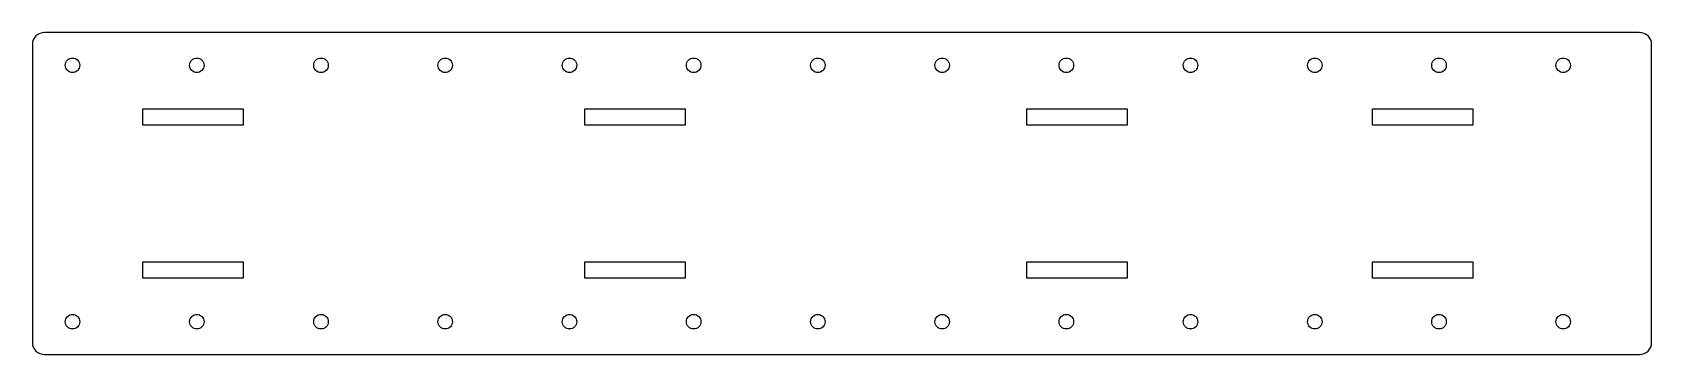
# Model space of a CAD drawing. Header units: metres. Extents: x 0 to 403, y 0 to 80.
import ezdxf

# ---------------------------------------------------------------- set-up
doc = ezdxf.new("R2010")
doc.units = ezdxf.units.M

msp = doc.modelspace()

# ---------------------------------------------------------------- linework, layer by layer
for p, q in [((0.05765, 77.5853), (0, 77)), ((0, 77), (0, 3)), ((0.22836, 78.148), (0.05765, 77.5853)), ((0.5056, 78.6667), (0.22836, 78.148)), ((0.87869, 79.1213), (0.5056, 78.6667)), ((1.3333, 79.4944), (0.87869, 79.1213)), ((1.85196, 79.7716), (1.3333, 79.4944)), ((2.41473, 79.9424), (1.85196, 79.7716)), ((3, 80), (2.41473, 79.9424)), ((400, 80), (3, 80)), ((400.585, 79.9424), (400, 80)), ((401.148, 79.7716), (400.585, 79.9424)), ((401.667, 79.4944), (401.148, 79.7716)), ((402.121, 79.1213), (401.667, 79.4944)), ((402.494, 78.6667), (402.121, 79.1213)), ((402.772, 78.148), (402.494, 78.6667)), ((402.942, 77.5853), (402.772, 78.148)), ((403, 77), (402.942, 77.5853)), ((403, 3), (403, 77)), ((8.33702, 72.5288), (8.50336, 72.84)), ((8.50336, 72.84), (8.72722, 73.1128)), ((8.72722, 73.1128), (8.99998, 73.3366)), ((8.99998, 73.3366), (9.31117, 73.503)), ((9.31117, 73.503), (9.64885, 73.6054)), ((9.64885, 73.6054), (10, 73.64)), ((10, 73.64), (10.3512, 73.6054)), ((10.3512, 73.6054), (10.6888, 73.503)), ((10.6888, 73.503), (11, 73.3366)), ((11, 73.3366), (11.2728, 73.1128)), ((11.2728, 73.1128), (11.4966, 72.84)), ((11.4966, 72.84), (11.663, 72.5288)), ((39.2537, 72.5288), (39.42, 72.84)), ((39.42, 72.84), (39.6439, 73.1128)), ((39.6439, 73.1128), (39.9166, 73.3366)), ((39.9166, 73.3366), (40.2278, 73.503)), ((40.2278, 73.503), (40.5655, 73.6054)), ((40.5655, 73.6054), (40.9167, 73.64)), ((40.9167, 73.64), (41.2678, 73.6054)), ((41.2678, 73.6054), (41.6055, 73.503)), ((41.6055, 73.503), (41.9167, 73.3366)), ((41.9167, 73.3366), (42.1894, 73.1128)), ((42.1894, 73.1128), (42.4133, 72.84)), ((42.4133, 72.84), (42.5796, 72.5288)), ((70.1703, 72.5288), (70.3367, 72.84)), ((70.3367, 72.84), (70.5605, 73.1128)), ((70.5605, 73.1128), (70.8333, 73.3366)), ((70.8333, 73.3366), (71.1445, 73.503)), ((71.1445, 73.503), (71.4822, 73.6054)), ((71.4822, 73.6054), (71.8333, 73.64)), ((71.8333, 73.64), (72.1845, 73.6054)), ((72.1845, 73.6054), (72.5222, 73.503)), ((72.5222, 73.503), (72.8333, 73.3366)), ((72.8333, 73.3366), (73.1061, 73.1128)), ((73.1061, 73.1128), (73.33, 72.84)), ((73.33, 72.84), (73.4963, 72.5288)), ((101.087, 72.5288), (101.253, 72.84)), ((101.253, 72.84), (101.477, 73.1128)), ((101.477, 73.1128), (101.75, 73.3366)), ((101.75, 73.3366), (102.061, 73.503)), ((102.061, 73.503), (102.399, 73.6054)), ((102.399, 73.6054), (102.75, 73.64)), ((102.75, 73.64), (103.101, 73.6054)), ((103.101, 73.6054), (103.439, 73.503)), ((103.439, 73.503), (103.75, 73.3366)), ((103.75, 73.3366), (104.023, 73.1128)), ((104.023, 73.1128), (104.247, 72.84)), ((104.247, 72.84), (104.413, 72.5288)), ((132.004, 72.5288), (132.17, 72.84)), ((132.17, 72.84), (132.394, 73.1128)), ((132.394, 73.1128), (132.667, 73.3366)), ((132.667, 73.3366), (132.978, 73.503)), ((132.978, 73.503), (133.316, 73.6054)), ((133.316, 73.6054), (133.667, 73.64)), ((133.667, 73.64), (134.018, 73.6054)), ((134.018, 73.6054), (134.355, 73.503)), ((134.355, 73.503), (134.667, 73.3366)), ((134.667, 73.3366), (134.939, 73.1128)), ((134.939, 73.1128), (135.163, 72.84)), ((135.163, 72.84), (135.33, 72.5288)), ((162.92, 72.5288), (163.087, 72.84)), ((163.087, 72.84), (163.311, 73.1128)), ((163.311, 73.1128), (163.583, 73.3366)), ((163.583, 73.3366), (163.895, 73.503)), ((163.895, 73.503), (164.232, 73.6054)), ((164.232, 73.6054), (164.583, 73.64)), ((164.583, 73.64), (164.934, 73.6054)), ((164.934, 73.6054), (165.272, 73.503)), ((165.272, 73.503), (165.583, 73.3366)), ((165.583, 73.3366), (165.856, 73.1128)), ((165.856, 73.1128), (166.08, 72.84)), ((166.08, 72.84), (166.246, 72.5288)), ((193.837, 72.5288), (194.003, 72.84)), ((194.003, 72.84), (194.227, 73.1128)), ((194.227, 73.1128), (194.5, 73.3366)), ((194.5, 73.3366), (194.811, 73.503)), ((194.811, 73.503), (195.149, 73.6054)), ((195.149, 73.6054), (195.5, 73.64)), ((195.5, 73.64), (195.851, 73.6054)), ((195.851, 73.6054), (196.189, 73.503)), ((196.189, 73.503), (196.5, 73.3366)), ((196.5, 73.3366), (196.773, 73.1128)), ((196.773, 73.1128), (196.997, 72.84)), ((196.997, 72.84), (197.163, 72.5288)), ((224.754, 72.5288), (224.92, 72.84)), ((224.92, 72.84), (225.144, 73.1128)), ((225.144, 73.1128), (225.417, 73.3366)), ((225.417, 73.3366), (225.728, 73.503)), ((225.728, 73.503), (226.066, 73.6054)), ((226.066, 73.6054), (226.417, 73.64)), ((226.417, 73.64), (226.768, 73.6054)), ((226.768, 73.6054), (227.105, 73.503)), ((227.105, 73.503), (227.417, 73.3366)), ((227.417, 73.3366), (227.689, 73.1128)), ((227.689, 73.1128), (227.913, 72.84)), ((227.913, 72.84), (228.08, 72.5288)), ((255.67, 72.5288), (255.837, 72.84)), ((255.837, 72.84), (256.061, 73.1128)), ((256.061, 73.1128), (256.333, 73.3366)), ((256.333, 73.3366), (256.645, 73.503)), ((256.645, 73.503), (256.982, 73.6054)), ((256.982, 73.6054), (257.333, 73.64)), ((257.333, 73.64), (257.684, 73.6054)), ((257.684, 73.6054), (258.022, 73.503)), ((258.022, 73.503), (258.333, 73.3366)), ((258.333, 73.3366), (258.606, 73.1128)), ((258.606, 73.1128), (258.83, 72.84)), ((258.83, 72.84), (258.996, 72.5288)), ((286.587, 72.5288), (286.753, 72.84)), ((286.753, 72.84), (286.977, 73.1128)), ((286.977, 73.1128), (287.25, 73.3366)), ((287.25, 73.3366), (287.561, 73.503)), ((287.561, 73.503), (287.899, 73.6054)), ((287.899, 73.6054), (288.25, 73.64)), ((288.25, 73.64), (288.601, 73.6054)), ((288.601, 73.6054), (288.939, 73.503)), ((288.939, 73.503), (289.25, 73.3366)), ((289.25, 73.3366), (289.523, 73.1128)), ((289.523, 73.1128), (289.747, 72.84)), ((289.747, 72.84), (289.913, 72.5288)), ((317.504, 72.5288), (317.67, 72.84)), ((317.67, 72.84), (317.894, 73.1128)), ((317.894, 73.1128), (318.167, 73.3366)), ((318.167, 73.3366), (318.478, 73.503)), ((318.478, 73.503), (318.816, 73.6054)), ((318.816, 73.6054), (319.167, 73.64)), ((319.167, 73.64), (319.518, 73.6054)), ((319.518, 73.6054), (319.855, 73.503)), ((319.855, 73.503), (320.167, 73.3366)), ((320.167, 73.3366), (320.439, 73.1128)), ((320.439, 73.1128), (320.663, 72.84)), ((320.663, 72.84), (320.83, 72.5288)), ((348.42, 72.5288), (348.587, 72.84)), ((348.587, 72.84), (348.811, 73.1128)), ((348.811, 73.1128), (349.083, 73.3366)), ((349.083, 73.3366), (349.395, 73.503)), ((349.395, 73.503), (349.732, 73.6054)), ((349.732, 73.6054), (350.083, 73.64)), ((350.083, 73.64), (350.434, 73.6054)), ((350.434, 73.6054), (350.772, 73.503)), ((350.772, 73.503), (351.083, 73.3366)), ((351.083, 73.3366), (351.356, 73.1128)), ((351.356, 73.1128), (351.58, 72.84)), ((351.58, 72.84), (351.746, 72.5288)), ((379.337, 72.5288), (379.503, 72.84)), ((379.503, 72.84), (379.727, 73.1128)), ((379.727, 73.1128), (380, 73.3366)), ((380, 73.3366), (380.311, 73.503)), ((380.311, 73.503), (380.649, 73.6054)), ((380.649, 73.6054), (381, 73.64)), ((381, 73.64), (381.351, 73.6054)), ((381.351, 73.6054), (381.689, 73.503)), ((381.689, 73.503), (382, 73.3366)), ((382, 73.3366), (382.273, 73.1128)), ((382.273, 73.1128), (382.497, 72.84)), ((382.497, 72.84), (382.663, 72.5288)), ((8.20001, 71.84), (8.23459, 72.1911)), ((8.23459, 71.4888), (8.20001, 71.84)), ((8.23459, 72.1911), (8.33702, 72.5288)), ((8.33702, 71.1512), (8.23459, 71.4888)), ((8.50336, 70.84), (8.33702, 71.1512)), ((8.72722, 70.5672), (8.50336, 70.84)), ((8.99998, 70.3434), (8.72722, 70.5672)), ((9.31117, 70.177), (8.99998, 70.3434)), ((9.64885, 70.0746), (9.31117, 70.177)), ((10, 70.04), (9.64885, 70.0746)), ((10.3512, 70.0746), (10, 70.04)), ((10.6888, 70.177), (10.3512, 70.0746)), ((11, 70.3434), (10.6888, 70.177)), ((11.2728, 70.5672), (11, 70.3434)), ((11.4966, 70.84), (11.2728, 70.5672)), ((11.663, 71.1512), (11.4966, 70.84)), ((11.663, 72.5288), (11.7654, 72.1911)), ((11.7654, 71.4888), (11.663, 71.1512)), ((11.7654, 72.1911), (11.8, 71.84)), ((11.8, 71.84), (11.7654, 71.4888)), ((39.1167, 71.84), (39.1512, 72.1911)), ((39.1512, 71.4888), (39.1167, 71.84)), ((39.1512, 72.1911), (39.2537, 72.5288)), ((39.2537, 71.1512), (39.1512, 71.4888)), ((39.42, 70.84), (39.2537, 71.1512)), ((39.6439, 70.5672), (39.42, 70.84)), ((39.9166, 70.3434), (39.6439, 70.5672)), ((40.2278, 70.177), (39.9166, 70.3434)), ((40.5655, 70.0746), (40.2278, 70.177)), ((40.9167, 70.04), (40.5655, 70.0746)), ((41.2678, 70.0746), (40.9167, 70.04)), ((41.6055, 70.177), (41.2678, 70.0746)), ((41.9167, 70.3434), (41.6055, 70.177)), ((42.1894, 70.5672), (41.9167, 70.3434)), ((42.4133, 70.84), (42.1894, 70.5672)), ((42.5796, 71.1512), (42.4133, 70.84)), ((42.5796, 72.5288), (42.6821, 72.1911)), ((42.6821, 71.4888), (42.5796, 71.1512)), ((42.6821, 72.1911), (42.7166, 71.84)), ((42.7166, 71.84), (42.6821, 71.4888)), ((70.0333, 71.84), (70.0679, 72.1911)), ((70.0679, 71.4888), (70.0333, 71.84)), ((70.0679, 72.1911), (70.1703, 72.5288)), ((70.1703, 71.1512), (70.0679, 71.4888)), ((70.3367, 70.84), (70.1703, 71.1512)), ((70.5605, 70.5672), (70.3367, 70.84)), ((70.8333, 70.3434), (70.5605, 70.5672)), ((71.1445, 70.177), (70.8333, 70.3434)), ((71.4822, 70.0746), (71.1445, 70.177)), ((71.8333, 70.04), (71.4822, 70.0746)), ((72.1845, 70.0746), (71.8333, 70.04)), ((72.5222, 70.177), (72.1845, 70.0746)), ((72.8333, 70.3434), (72.5222, 70.177)), ((73.1061, 70.5672), (72.8333, 70.3434)), ((73.33, 70.84), (73.1061, 70.5672)), ((73.4963, 71.1512), (73.33, 70.84)), ((73.4963, 72.5288), (73.5987, 72.1911)), ((73.5987, 71.4888), (73.4963, 71.1512)), ((73.5987, 72.1911), (73.6333, 71.84)), ((73.6333, 71.84), (73.5987, 71.4888)), ((100.95, 71.84), (100.985, 72.1911)), ((100.985, 71.4888), (100.95, 71.84)), ((100.985, 72.1911), (101.087, 72.5288)), ((101.087, 71.1512), (100.985, 71.4888)), ((101.253, 70.84), (101.087, 71.1512)), ((101.477, 70.5672), (101.253, 70.84)), ((101.75, 70.3434), (101.477, 70.5672)), ((102.061, 70.177), (101.75, 70.3434)), ((102.399, 70.0746), (102.061, 70.177)), ((102.75, 70.04), (102.399, 70.0746)), ((103.101, 70.0746), (102.75, 70.04)), ((103.439, 70.177), (103.101, 70.0746)), ((103.75, 70.3434), (103.439, 70.177)), ((104.023, 70.5672), (103.75, 70.3434)), ((104.247, 70.84), (104.023, 70.5672)), ((104.413, 71.1512), (104.247, 70.84)), ((104.413, 72.5288), (104.515, 72.1911)), ((104.515, 71.4888), (104.413, 71.1512)), ((104.515, 72.1911), (104.55, 71.84)), ((104.55, 71.84), (104.515, 71.4888)), ((131.867, 71.84), (131.901, 72.1911)), ((131.901, 71.4888), (131.867, 71.84)), ((131.901, 72.1911), (132.004, 72.5288)), ((132.004, 71.1512), (131.901, 71.4888)), ((132.17, 70.84), (132.004, 71.1512)), ((132.394, 70.5672), (132.17, 70.84)), ((132.667, 70.3434), (132.394, 70.5672)), ((132.978, 70.177), (132.667, 70.3434)), ((133.316, 70.0746), (132.978, 70.177)), ((133.667, 70.04), (133.316, 70.0746)), ((134.018, 70.0746), (133.667, 70.04)), ((134.355, 70.177), (134.018, 70.0746)), ((134.667, 70.3434), (134.355, 70.177)), ((134.939, 70.5672), (134.667, 70.3434)), ((135.163, 70.84), (134.939, 70.5672)), ((135.33, 71.1512), (135.163, 70.84)), ((135.33, 72.5288), (135.432, 72.1911)), ((135.432, 71.4888), (135.33, 71.1512)), ((135.432, 72.1911), (135.467, 71.84)), ((135.467, 71.84), (135.432, 71.4888)), ((162.783, 71.84), (162.818, 72.1911)), ((162.818, 71.4888), (162.783, 71.84)), ((162.818, 72.1911), (162.92, 72.5288)), ((162.92, 71.1512), (162.818, 71.4888)), ((163.087, 70.84), (162.92, 71.1512)), ((163.311, 70.5672), (163.087, 70.84)), ((163.583, 70.3434), (163.311, 70.5672)), ((163.895, 70.177), (163.583, 70.3434)), ((164.232, 70.0746), (163.895, 70.177)), ((164.583, 70.04), (164.232, 70.0746)), ((164.934, 70.0746), (164.583, 70.04)), ((165.272, 70.177), (164.934, 70.0746)), ((165.583, 70.3434), (165.272, 70.177)), ((165.856, 70.5672), (165.583, 70.3434)), ((166.08, 70.84), (165.856, 70.5672)), ((166.246, 71.1512), (166.08, 70.84)), ((166.246, 72.5288), (166.349, 72.1911)), ((166.349, 71.4888), (166.246, 71.1512)), ((166.349, 72.1911), (166.383, 71.84)), ((166.383, 71.84), (166.349, 71.4888)), ((193.7, 71.84), (193.735, 72.1911)), ((193.735, 71.4888), (193.7, 71.84)), ((193.735, 72.1911), (193.837, 72.5288)), ((193.837, 71.1512), (193.735, 71.4888)), ((194.003, 70.84), (193.837, 71.1512)), ((194.227, 70.5672), (194.003, 70.84)), ((194.5, 70.3434), (194.227, 70.5672)), ((194.811, 70.177), (194.5, 70.3434)), ((195.149, 70.0746), (194.811, 70.177)), ((195.5, 70.04), (195.149, 70.0746)), ((195.851, 70.0746), (195.5, 70.04)), ((196.189, 70.177), (195.851, 70.0746)), ((196.5, 70.3434), (196.189, 70.177)), ((196.773, 70.5672), (196.5, 70.3434)), ((196.997, 70.84), (196.773, 70.5672)), ((197.163, 71.1512), (196.997, 70.84)), ((197.163, 72.5288), (197.265, 72.1911)), ((197.265, 71.4888), (197.163, 71.1512)), ((197.265, 72.1911), (197.3, 71.84)), ((197.3, 71.84), (197.265, 71.4888)), ((224.617, 71.84), (224.651, 72.1911)), ((224.651, 71.4888), (224.617, 71.84)), ((224.651, 72.1911), (224.754, 72.5288)), ((224.754, 71.1512), (224.651, 71.4888)), ((224.92, 70.84), (224.754, 71.1512)), ((225.144, 70.5672), (224.92, 70.84)), ((225.417, 70.3434), (225.144, 70.5672)), ((225.728, 70.177), (225.417, 70.3434)), ((226.066, 70.0746), (225.728, 70.177)), ((226.417, 70.04), (226.066, 70.0746)), ((226.768, 70.0746), (226.417, 70.04)), ((227.105, 70.177), (226.768, 70.0746)), ((227.417, 70.3434), (227.105, 70.177)), ((227.689, 70.5672), (227.417, 70.3434)), ((227.913, 70.84), (227.689, 70.5672)), ((228.08, 71.1512), (227.913, 70.84)), ((228.08, 72.5288), (228.182, 72.1911)), ((228.182, 71.4888), (228.08, 71.1512)), ((228.182, 72.1911), (228.217, 71.84)), ((228.217, 71.84), (228.182, 71.4888)), ((255.533, 71.84), (255.568, 72.1911)), ((255.568, 71.4888), (255.533, 71.84)), ((255.568, 72.1911), (255.67, 72.5288)), ((255.67, 71.1512), (255.568, 71.4888)), ((255.837, 70.84), (255.67, 71.1512)), ((256.061, 70.5672), (255.837, 70.84)), ((256.333, 70.3434), (256.061, 70.5672)), ((256.645, 70.177), (256.333, 70.3434)), ((256.982, 70.0746), (256.645, 70.177)), ((257.333, 70.04), (256.982, 70.0746)), ((257.684, 70.0746), (257.333, 70.04)), ((258.022, 70.177), (257.684, 70.0746)), ((258.333, 70.3434), (258.022, 70.177)), ((258.606, 70.5672), (258.333, 70.3434)), ((258.83, 70.84), (258.606, 70.5672)), ((258.996, 71.1512), (258.83, 70.84)), ((258.996, 72.5288), (259.099, 72.1911)), ((259.099, 71.4888), (258.996, 71.1512)), ((259.099, 72.1911), (259.133, 71.84)), ((259.133, 71.84), (259.099, 71.4888)), ((286.45, 71.84), (286.485, 72.1911)), ((286.485, 71.4888), (286.45, 71.84)), ((286.485, 72.1911), (286.587, 72.5288)), ((286.587, 71.1512), (286.485, 71.4888)), ((286.753, 70.84), (286.587, 71.1512)), ((286.977, 70.5672), (286.753, 70.84)), ((287.25, 70.3434), (286.977, 70.5672)), ((287.561, 70.177), (287.25, 70.3434)), ((287.899, 70.0746), (287.561, 70.177)), ((288.25, 70.04), (287.899, 70.0746)), ((288.601, 70.0746), (288.25, 70.04)), ((288.939, 70.177), (288.601, 70.0746)), ((289.25, 70.3434), (288.939, 70.177)), ((289.523, 70.5672), (289.25, 70.3434)), ((289.747, 70.84), (289.523, 70.5672)), ((289.913, 71.1512), (289.747, 70.84)), ((289.913, 72.5288), (290.015, 72.1911)), ((290.015, 71.4888), (289.913, 71.1512)), ((290.015, 72.1911), (290.05, 71.84)), ((290.05, 71.84), (290.015, 71.4888)), ((317.367, 71.84), (317.401, 72.1911)), ((317.401, 71.4888), (317.367, 71.84)), ((317.401, 72.1911), (317.504, 72.5288)), ((317.504, 71.1512), (317.401, 71.4888)), ((317.67, 70.84), (317.504, 71.1512)), ((317.894, 70.5672), (317.67, 70.84)), ((318.167, 70.3434), (317.894, 70.5672)), ((318.478, 70.177), (318.167, 70.3434)), ((318.816, 70.0746), (318.478, 70.177)), ((319.167, 70.04), (318.816, 70.0746)), ((319.518, 70.0746), (319.167, 70.04)), ((319.855, 70.177), (319.518, 70.0746)), ((320.167, 70.3434), (319.855, 70.177)), ((320.439, 70.5672), (320.167, 70.3434)), ((320.663, 70.84), (320.439, 70.5672)), ((320.83, 71.1512), (320.663, 70.84)), ((320.83, 72.5288), (320.932, 72.1911)), ((320.932, 71.4888), (320.83, 71.1512)), ((320.932, 72.1911), (320.967, 71.84)), ((320.967, 71.84), (320.932, 71.4888)), ((348.283, 71.84), (348.318, 72.1911)), ((348.318, 71.4888), (348.283, 71.84)), ((348.318, 72.1911), (348.42, 72.5288)), ((348.42, 71.1512), (348.318, 71.4888)), ((348.587, 70.84), (348.42, 71.1512)), ((348.811, 70.5672), (348.587, 70.84)), ((349.083, 70.3434), (348.811, 70.5672)), ((349.395, 70.177), (349.083, 70.3434)), ((349.732, 70.0746), (349.395, 70.177)), ((350.083, 70.04), (349.732, 70.0746)), ((350.434, 70.0746), (350.083, 70.04)), ((350.772, 70.177), (350.434, 70.0746)), ((351.083, 70.3434), (350.772, 70.177)), ((351.356, 70.5672), (351.083, 70.3434)), ((351.58, 70.84), (351.356, 70.5672)), ((351.746, 71.1512), (351.58, 70.84)), ((351.746, 72.5288), (351.849, 72.1911)), ((351.849, 71.4888), (351.746, 71.1512)), ((351.849, 72.1911), (351.883, 71.84)), ((351.883, 71.84), (351.849, 71.4888)), ((379.2, 71.84), (379.235, 72.1911)), ((379.235, 71.4888), (379.2, 71.84)), ((379.235, 72.1911), (379.337, 72.5288)), ((379.337, 71.1512), (379.235, 71.4888)), ((379.503, 70.84), (379.337, 71.1512)), ((379.727, 70.5672), (379.503, 70.84)), ((380, 70.3434), (379.727, 70.5672)), ((380.311, 70.177), (380, 70.3434)), ((380.649, 70.0746), (380.311, 70.177)), ((381, 70.04), (380.649, 70.0746)), ((381.351, 70.0746), (381, 70.04)), ((381.689, 70.177), (381.351, 70.0746)), ((382, 70.3434), (381.689, 70.177)), ((382.273, 70.5672), (382, 70.3434)), ((382.497, 70.84), (382.273, 70.5672)), ((382.663, 71.1512), (382.497, 70.84)), ((382.663, 72.5288), (382.765, 72.1911)), ((382.765, 71.4888), (382.663, 71.1512)), ((382.765, 72.1911), (382.8, 71.84)), ((382.8, 71.84), (382.765, 71.4888)), ((27.5, 57), (27.5, 61)), ((27.5, 61), (52.5, 61)), ((52.5, 61), (52.5, 57)), ((137.5, 57), (137.5, 61)), ((137.5, 61), (162.5, 61)), ((162.5, 61), (162.5, 57)), ((247.5, 57), (247.5, 61)), ((247.5, 61), (272.5, 61)), ((272.5, 61), (272.5, 57)), ((333.5, 57), (333.5, 61)), ((333.5, 61), (358.5, 61)), ((358.5, 61), (358.5, 57)), ((52.5, 57), (27.5, 57)), ((162.5, 57), (137.5, 57)), ((272.5, 57), (247.5, 57)), ((358.5, 57), (333.5, 57)), ((27.5, 19), (27.5, 23)), ((27.5, 23), (52.5, 23)), ((52.5, 23), (52.5, 19)), ((137.5, 19), (137.5, 23)), ((137.5, 23), (162.5, 23)), ((162.5, 23), (162.5, 19)), ((247.5, 19), (247.5, 23)), ((247.5, 23), (272.5, 23)), ((272.5, 23), (272.5, 19)), ((333.5, 19), (333.5, 23)), ((333.5, 23), (358.5, 23)), ((358.5, 23), (358.5, 19)), ((52.5, 19), (27.5, 19)), ((162.5, 19), (137.5, 19)), ((272.5, 19), (247.5, 19)), ((358.5, 19), (333.5, 19)), ((8.20001, 8.15999), (8.23459, 8.51114)), ((8.23459, 7.80884), (8.20001, 8.15999)), ((8.23459, 8.51114), (8.33702, 8.84882)), ((8.33702, 8.84882), (8.50336, 9.16)), ((8.50336, 9.16), (8.72722, 9.43277)), ((8.72722, 9.43277), (8.99998, 9.65663)), ((8.99998, 9.65663), (9.31117, 9.82297)), ((9.31117, 9.82297), (9.64885, 9.9254)), ((9.64885, 9.9254), (10, 9.95998)), ((10, 9.95998), (10.3512, 9.9254)), ((10.3512, 9.9254), (10.6888, 9.82297)), ((10.6888, 9.82297), (11, 9.65663)), ((11, 9.65663), (11.2728, 9.43277)), ((11.2728, 9.43277), (11.4966, 9.16)), ((11.4966, 9.16), (11.663, 8.84882)), ((11.663, 8.84882), (11.7654, 8.51114)), ((11.7654, 8.51114), (11.8, 8.15999)), ((11.8, 8.15999), (11.7654, 7.80884)), ((39.1167, 8.15999), (39.1512, 8.51114)), ((39.1512, 7.80884), (39.1167, 8.15999)), ((39.1512, 8.51114), (39.2537, 8.84882)), ((39.2537, 8.84882), (39.42, 9.16)), ((39.42, 9.16), (39.6439, 9.43277)), ((39.6439, 9.43277), (39.9166, 9.65663)), ((39.9166, 9.65663), (40.2278, 9.82297)), ((40.2278, 9.82297), (40.5655, 9.9254)), ((40.5655, 9.9254), (40.9167, 9.95998)), ((40.9167, 9.95998), (41.2678, 9.9254)), ((41.2678, 9.9254), (41.6055, 9.82297)), ((41.6055, 9.82297), (41.9167, 9.65663)), ((41.9167, 9.65663), (42.1894, 9.43277)), ((42.1894, 9.43277), (42.4133, 9.16)), ((42.4133, 9.16), (42.5796, 8.84882)), ((42.5796, 8.84882), (42.6821, 8.51114)), ((42.6821, 8.51114), (42.7166, 8.15999)), ((42.7166, 8.15999), (42.6821, 7.80884)), ((70.0333, 8.15999), (70.0679, 8.51114)), ((70.0679, 7.80884), (70.0333, 8.15999)), ((70.0679, 8.51114), (70.1703, 8.84882)), ((70.1703, 8.84882), (70.3367, 9.16)), ((70.3367, 9.16), (70.5605, 9.43277)), ((70.5605, 9.43277), (70.8333, 9.65663)), ((70.8333, 9.65663), (71.1445, 9.82297)), ((71.1445, 9.82297), (71.4822, 9.9254)), ((71.4822, 9.9254), (71.8333, 9.95998)), ((71.8333, 9.95998), (72.1845, 9.9254)), ((72.1845, 9.9254), (72.5222, 9.82297)), ((72.5222, 9.82297), (72.8333, 9.65663)), ((72.8333, 9.65663), (73.1061, 9.43277)), ((73.1061, 9.43277), (73.33, 9.16)), ((73.33, 9.16), (73.4963, 8.84882)), ((73.4963, 8.84882), (73.5987, 8.51114)), ((73.5987, 8.51114), (73.6333, 8.15999)), ((73.6333, 8.15999), (73.5987, 7.80884)), ((100.95, 8.15999), (100.985, 8.51114)), ((100.985, 7.80884), (100.95, 8.15999)), ((100.985, 8.51114), (101.087, 8.84882)), ((101.087, 8.84882), (101.253, 9.16)), ((101.253, 9.16), (101.477, 9.43277)), ((101.477, 9.43277), (101.75, 9.65663)), ((101.75, 9.65663), (102.061, 9.82297)), ((102.061, 9.82297), (102.399, 9.9254)), ((102.399, 9.9254), (102.75, 9.95998)), ((102.75, 9.95998), (103.101, 9.9254)), ((103.101, 9.9254), (103.439, 9.82297)), ((103.439, 9.82297), (103.75, 9.65663)), ((103.75, 9.65663), (104.023, 9.43277)), ((104.023, 9.43277), (104.247, 9.16)), ((104.247, 9.16), (104.413, 8.84882)), ((104.413, 8.84882), (104.515, 8.51114)), ((104.515, 8.51114), (104.55, 8.15999)), ((104.55, 8.15999), (104.515, 7.80884)), ((131.867, 8.15999), (131.901, 8.51114)), ((131.901, 7.80884), (131.867, 8.15999)), ((131.901, 8.51114), (132.004, 8.84882)), ((132.004, 8.84882), (132.17, 9.16)), ((132.17, 9.16), (132.394, 9.43277)), ((132.394, 9.43277), (132.667, 9.65663)), ((132.667, 9.65663), (132.978, 9.82297)), ((132.978, 9.82297), (133.316, 9.9254)), ((133.316, 9.9254), (133.667, 9.95998)), ((133.667, 9.95998), (134.018, 9.9254)), ((134.018, 9.9254), (134.355, 9.82297)), ((134.355, 9.82297), (134.667, 9.65663)), ((134.667, 9.65663), (134.939, 9.43277)), ((134.939, 9.43277), (135.163, 9.16)), ((135.163, 9.16), (135.33, 8.84882)), ((135.33, 8.84882), (135.432, 8.51114)), ((135.432, 8.51114), (135.467, 8.15999)), ((135.467, 8.15999), (135.432, 7.80884)), ((162.783, 8.15999), (162.818, 8.51114)), ((162.818, 7.80884), (162.783, 8.15999)), ((162.818, 8.51114), (162.92, 8.84882)), ((162.92, 8.84882), (163.087, 9.16)), ((163.087, 9.16), (163.311, 9.43277)), ((163.311, 9.43277), (163.583, 9.65663)), ((163.583, 9.65663), (163.895, 9.82297)), ((163.895, 9.82297), (164.232, 9.9254)), ((164.232, 9.9254), (164.583, 9.95998)), ((164.583, 9.95998), (164.934, 9.9254)), ((164.934, 9.9254), (165.272, 9.82297)), ((165.272, 9.82297), (165.583, 9.65663)), ((165.583, 9.65663), (165.856, 9.43277)), ((165.856, 9.43277), (166.08, 9.16)), ((166.08, 9.16), (166.246, 8.84882)), ((166.246, 8.84882), (166.349, 8.51114)), ((166.349, 8.51114), (166.383, 8.15999)), ((166.383, 8.15999), (166.349, 7.80884)), ((193.7, 8.15999), (193.735, 8.51114)), ((193.735, 7.80884), (193.7, 8.15999)), ((193.735, 8.51114), (193.837, 8.84882)), ((193.837, 8.84882), (194.003, 9.16)), ((194.003, 9.16), (194.227, 9.43277)), ((194.227, 9.43277), (194.5, 9.65663)), ((194.5, 9.65663), (194.811, 9.82297)), ((194.811, 9.82297), (195.149, 9.9254)), ((195.149, 9.9254), (195.5, 9.95998)), ((195.5, 9.95998), (195.851, 9.9254)), ((195.851, 9.9254), (196.189, 9.82297)), ((196.189, 9.82297), (196.5, 9.65663)), ((196.5, 9.65663), (196.773, 9.43277)), ((196.773, 9.43277), (196.997, 9.16)), ((196.997, 9.16), (197.163, 8.84882)), ((197.163, 8.84882), (197.265, 8.51114)), ((197.265, 8.51114), (197.3, 8.15999)), ((197.3, 8.15999), (197.265, 7.80884)), ((224.617, 8.15999), (224.651, 8.51114)), ((224.651, 7.80884), (224.617, 8.15999)), ((224.651, 8.51114), (224.754, 8.84882)), ((224.754, 8.84882), (224.92, 9.16)), ((224.92, 9.16), (225.144, 9.43277)), ((225.144, 9.43277), (225.417, 9.65663)), ((225.417, 9.65663), (225.728, 9.82297)), ((225.728, 9.82297), (226.066, 9.9254)), ((226.066, 9.9254), (226.417, 9.95998)), ((226.417, 9.95998), (226.768, 9.9254)), ((226.768, 9.9254), (227.105, 9.82297)), ((227.105, 9.82297), (227.417, 9.65663)), ((227.417, 9.65663), (227.689, 9.43277)), ((227.689, 9.43277), (227.913, 9.16)), ((227.913, 9.16), (228.08, 8.84882)), ((228.08, 8.84882), (228.182, 8.51114)), ((228.182, 8.51114), (228.217, 8.15999)), ((228.217, 8.15999), (228.182, 7.80884)), ((255.533, 8.15999), (255.568, 8.51114)), ((255.568, 7.80884), (255.533, 8.15999)), ((255.568, 8.51114), (255.67, 8.84882)), ((255.67, 8.84882), (255.837, 9.16)), ((255.837, 9.16), (256.061, 9.43277)), ((256.061, 9.43277), (256.333, 9.65663)), ((256.333, 9.65663), (256.645, 9.82297)), ((256.645, 9.82297), (256.982, 9.9254)), ((256.982, 9.9254), (257.333, 9.95998)), ((257.333, 9.95998), (257.684, 9.9254)), ((257.684, 9.9254), (258.022, 9.82297)), ((258.022, 9.82297), (258.333, 9.65663)), ((258.333, 9.65663), (258.606, 9.43277)), ((258.606, 9.43277), (258.83, 9.16)), ((258.83, 9.16), (258.996, 8.84882)), ((258.996, 8.84882), (259.099, 8.51114)), ((259.099, 8.51114), (259.133, 8.15999)), ((259.133, 8.15999), (259.099, 7.80884)), ((286.45, 8.15999), (286.485, 8.51114)), ((286.485, 7.80884), (286.45, 8.15999)), ((286.485, 8.51114), (286.587, 8.84882)), ((286.587, 8.84882), (286.753, 9.16)), ((286.753, 9.16), (286.977, 9.43277)), ((286.977, 9.43277), (287.25, 9.65663)), ((287.25, 9.65663), (287.561, 9.82297)), ((287.561, 9.82297), (287.899, 9.9254)), ((287.899, 9.9254), (288.25, 9.95998)), ((288.25, 9.95998), (288.601, 9.9254)), ((288.601, 9.9254), (288.939, 9.82297)), ((288.939, 9.82297), (289.25, 9.65663)), ((289.25, 9.65663), (289.523, 9.43277)), ((289.523, 9.43277), (289.747, 9.16)), ((289.747, 9.16), (289.913, 8.84882)), ((289.913, 8.84882), (290.015, 8.51114)), ((290.015, 8.51114), (290.05, 8.15999)), ((290.05, 8.15999), (290.015, 7.80884)), ((317.367, 8.15999), (317.401, 8.51114)), ((317.401, 7.80884), (317.367, 8.15999)), ((317.401, 8.51114), (317.504, 8.84882)), ((317.504, 8.84882), (317.67, 9.16)), ((317.67, 9.16), (317.894, 9.43277)), ((317.894, 9.43277), (318.167, 9.65663)), ((318.167, 9.65663), (318.478, 9.82297)), ((318.478, 9.82297), (318.816, 9.9254)), ((318.816, 9.9254), (319.167, 9.95998)), ((319.167, 9.95998), (319.518, 9.9254)), ((319.518, 9.9254), (319.855, 9.82297)), ((319.855, 9.82297), (320.167, 9.65663)), ((320.167, 9.65663), (320.439, 9.43277)), ((320.439, 9.43277), (320.663, 9.16)), ((320.663, 9.16), (320.83, 8.84882)), ((320.83, 8.84882), (320.932, 8.51114)), ((320.932, 8.51114), (320.967, 8.15999)), ((320.967, 8.15999), (320.932, 7.80884)), ((348.283, 8.15999), (348.318, 8.51114)), ((348.318, 7.80884), (348.283, 8.15999)), ((348.318, 8.51114), (348.42, 8.84882)), ((348.42, 8.84882), (348.587, 9.16)), ((348.587, 9.16), (348.811, 9.43277)), ((348.811, 9.43277), (349.083, 9.65663)), ((349.083, 9.65663), (349.395, 9.82297)), ((349.395, 9.82297), (349.732, 9.9254)), ((349.732, 9.9254), (350.083, 9.95998)), ((350.083, 9.95998), (350.434, 9.9254)), ((350.434, 9.9254), (350.772, 9.82297)), ((350.772, 9.82297), (351.083, 9.65663)), ((351.083, 9.65663), (351.356, 9.43277)), ((351.356, 9.43277), (351.58, 9.16)), ((351.58, 9.16), (351.746, 8.84882)), ((351.746, 8.84882), (351.849, 8.51114)), ((351.849, 8.51114), (351.883, 8.15999)), ((351.883, 8.15999), (351.849, 7.80884)), ((379.2, 8.15999), (379.235, 8.51114)), ((379.235, 7.80884), (379.2, 8.15999)), ((379.235, 8.51114), (379.337, 8.84882)), ((379.337, 8.84882), (379.503, 9.16)), ((379.503, 9.16), (379.727, 9.43277)), ((379.727, 9.43277), (380, 9.65663)), ((380, 9.65663), (380.311, 9.82297)), ((380.311, 9.82297), (380.649, 9.9254)), ((380.649, 9.9254), (381, 9.95998)), ((381, 9.95998), (381.351, 9.9254)), ((381.351, 9.9254), (381.689, 9.82297)), ((381.689, 9.82297), (382, 9.65663)), ((382, 9.65663), (382.273, 9.43277)), ((382.273, 9.43277), (382.497, 9.16)), ((382.497, 9.16), (382.663, 8.84882)), ((382.663, 8.84882), (382.765, 8.51114)), ((382.765, 8.51114), (382.8, 8.15999)), ((382.8, 8.15999), (382.765, 7.80884)), ((8.33702, 7.47116), (8.23459, 7.80884)), ((8.50336, 7.15997), (8.33702, 7.47116)), ((8.72722, 6.88721), (8.50336, 7.15997)), ((8.99998, 6.66335), (8.72722, 6.88721)), ((9.31117, 6.49701), (8.99998, 6.66335)), ((9.64885, 6.39458), (9.31117, 6.49701)), ((10, 6.36), (9.64885, 6.39458)), ((10.3512, 6.39458), (10, 6.36)), ((10.6888, 6.49701), (10.3512, 6.39458)), ((11, 6.66335), (10.6888, 6.49701)), ((11.2728, 6.88721), (11, 6.66335)), ((11.4966, 7.15997), (11.2728, 6.88721)), ((11.663, 7.47116), (11.4966, 7.15997)), ((11.7654, 7.80884), (11.663, 7.47116)), ((39.2537, 7.47116), (39.1512, 7.80884)), ((39.42, 7.15997), (39.2537, 7.47116)), ((39.6439, 6.88721), (39.42, 7.15997)), ((39.9166, 6.66335), (39.6439, 6.88721)), ((40.2278, 6.49701), (39.9166, 6.66335)), ((40.5655, 6.39458), (40.2278, 6.49701)), ((40.9167, 6.36), (40.5655, 6.39458)), ((41.2678, 6.39458), (40.9167, 6.36)), ((41.6055, 6.49701), (41.2678, 6.39458)), ((41.9167, 6.66335), (41.6055, 6.49701)), ((42.1894, 6.88721), (41.9167, 6.66335)), ((42.4133, 7.15997), (42.1894, 6.88721)), ((42.5796, 7.47116), (42.4133, 7.15997)), ((42.6821, 7.80884), (42.5796, 7.47116)), ((70.1703, 7.47116), (70.0679, 7.80884)), ((70.3367, 7.15997), (70.1703, 7.47116)), ((70.5605, 6.88721), (70.3367, 7.15997)), ((70.8333, 6.66335), (70.5605, 6.88721)), ((71.1445, 6.49701), (70.8333, 6.66335)), ((71.4822, 6.39458), (71.1445, 6.49701)), ((71.8333, 6.36), (71.4822, 6.39458)), ((72.1845, 6.39458), (71.8333, 6.36)), ((72.5222, 6.49701), (72.1845, 6.39458)), ((72.8333, 6.66335), (72.5222, 6.49701)), ((73.1061, 6.88721), (72.8333, 6.66335)), ((73.33, 7.15997), (73.1061, 6.88721)), ((73.4963, 7.47116), (73.33, 7.15997)), ((73.5987, 7.80884), (73.4963, 7.47116)), ((101.087, 7.47116), (100.985, 7.80884)), ((101.253, 7.15997), (101.087, 7.47116)), ((101.477, 6.88721), (101.253, 7.15997)), ((101.75, 6.66335), (101.477, 6.88721)), ((102.061, 6.49701), (101.75, 6.66335)), ((102.399, 6.39458), (102.061, 6.49701)), ((102.75, 6.36), (102.399, 6.39458)), ((103.101, 6.39458), (102.75, 6.36)), ((103.439, 6.49701), (103.101, 6.39458)), ((103.75, 6.66335), (103.439, 6.49701)), ((104.023, 6.88721), (103.75, 6.66335)), ((104.247, 7.15997), (104.023, 6.88721)), ((104.413, 7.47116), (104.247, 7.15997)), ((104.515, 7.80884), (104.413, 7.47116)), ((132.004, 7.47116), (131.901, 7.80884)), ((132.17, 7.15997), (132.004, 7.47116)), ((132.394, 6.88721), (132.17, 7.15997)), ((132.667, 6.66335), (132.394, 6.88721)), ((132.978, 6.49701), (132.667, 6.66335)), ((133.316, 6.39458), (132.978, 6.49701)), ((133.667, 6.36), (133.316, 6.39458)), ((134.018, 6.39458), (133.667, 6.36)), ((134.355, 6.49701), (134.018, 6.39458)), ((134.667, 6.66335), (134.355, 6.49701)), ((134.939, 6.88721), (134.667, 6.66335)), ((135.163, 7.15997), (134.939, 6.88721)), ((135.33, 7.47116), (135.163, 7.15997)), ((135.432, 7.80884), (135.33, 7.47116)), ((162.92, 7.47116), (162.818, 7.80884)), ((163.087, 7.15997), (162.92, 7.47116)), ((163.311, 6.88721), (163.087, 7.15997)), ((163.583, 6.66335), (163.311, 6.88721)), ((163.895, 6.49701), (163.583, 6.66335)), ((164.232, 6.39458), (163.895, 6.49701)), ((164.583, 6.36), (164.232, 6.39458)), ((164.934, 6.39458), (164.583, 6.36)), ((165.272, 6.49701), (164.934, 6.39458)), ((165.583, 6.66335), (165.272, 6.49701)), ((165.856, 6.88721), (165.583, 6.66335)), ((166.08, 7.15997), (165.856, 6.88721)), ((166.246, 7.47116), (166.08, 7.15997)), ((166.349, 7.80884), (166.246, 7.47116)), ((193.837, 7.47116), (193.735, 7.80884)), ((194.003, 7.15997), (193.837, 7.47116)), ((194.227, 6.88721), (194.003, 7.15997)), ((194.5, 6.66335), (194.227, 6.88721)), ((194.811, 6.49701), (194.5, 6.66335)), ((195.149, 6.39458), (194.811, 6.49701)), ((195.5, 6.36), (195.149, 6.39458)), ((195.851, 6.39458), (195.5, 6.36)), ((196.189, 6.49701), (195.851, 6.39458)), ((196.5, 6.66335), (196.189, 6.49701)), ((196.773, 6.88721), (196.5, 6.66335)), ((196.997, 7.15997), (196.773, 6.88721)), ((197.163, 7.47116), (196.997, 7.15997)), ((197.265, 7.80884), (197.163, 7.47116)), ((224.754, 7.47116), (224.651, 7.80884)), ((224.92, 7.15997), (224.754, 7.47116)), ((225.144, 6.88721), (224.92, 7.15997)), ((225.417, 6.66335), (225.144, 6.88721)), ((225.728, 6.49701), (225.417, 6.66335)), ((226.066, 6.39458), (225.728, 6.49701)), ((226.417, 6.36), (226.066, 6.39458)), ((226.768, 6.39458), (226.417, 6.36)), ((227.105, 6.49701), (226.768, 6.39458)), ((227.417, 6.66335), (227.105, 6.49701)), ((227.689, 6.88721), (227.417, 6.66335)), ((227.913, 7.15997), (227.689, 6.88721)), ((228.08, 7.47116), (227.913, 7.15997)), ((228.182, 7.80884), (228.08, 7.47116)), ((255.67, 7.47116), (255.568, 7.80884)), ((255.837, 7.15997), (255.67, 7.47116)), ((256.061, 6.88721), (255.837, 7.15997)), ((256.333, 6.66335), (256.061, 6.88721)), ((256.645, 6.49701), (256.333, 6.66335)), ((256.982, 6.39458), (256.645, 6.49701)), ((257.333, 6.36), (256.982, 6.39458)), ((257.684, 6.39458), (257.333, 6.36)), ((258.022, 6.49701), (257.684, 6.39458)), ((258.333, 6.66335), (258.022, 6.49701)), ((258.606, 6.88721), (258.333, 6.66335)), ((258.83, 7.15997), (258.606, 6.88721)), ((258.996, 7.47116), (258.83, 7.15997)), ((259.099, 7.80884), (258.996, 7.47116)), ((286.587, 7.47116), (286.485, 7.80884)), ((286.753, 7.15997), (286.587, 7.47116)), ((286.977, 6.88721), (286.753, 7.15997)), ((287.25, 6.66335), (286.977, 6.88721)), ((287.561, 6.49701), (287.25, 6.66335)), ((287.899, 6.39458), (287.561, 6.49701)), ((288.25, 6.36), (287.899, 6.39458)), ((288.601, 6.39458), (288.25, 6.36)), ((288.939, 6.49701), (288.601, 6.39458)), ((289.25, 6.66335), (288.939, 6.49701)), ((289.523, 6.88721), (289.25, 6.66335)), ((289.747, 7.15997), (289.523, 6.88721)), ((289.913, 7.47116), (289.747, 7.15997)), ((290.015, 7.80884), (289.913, 7.47116)), ((317.504, 7.47116), (317.401, 7.80884)), ((317.67, 7.15997), (317.504, 7.47116)), ((317.894, 6.88721), (317.67, 7.15997)), ((318.167, 6.66335), (317.894, 6.88721)), ((318.478, 6.49701), (318.167, 6.66335)), ((318.816, 6.39458), (318.478, 6.49701)), ((319.167, 6.36), (318.816, 6.39458)), ((319.518, 6.39458), (319.167, 6.36)), ((319.855, 6.49701), (319.518, 6.39458)), ((320.167, 6.66335), (319.855, 6.49701)), ((320.439, 6.88721), (320.167, 6.66335)), ((320.663, 7.15997), (320.439, 6.88721)), ((320.83, 7.47116), (320.663, 7.15997)), ((320.932, 7.80884), (320.83, 7.47116)), ((348.42, 7.47116), (348.318, 7.80884)), ((348.587, 7.15997), (348.42, 7.47116)), ((348.811, 6.88721), (348.587, 7.15997)), ((349.083, 6.66335), (348.811, 6.88721)), ((349.395, 6.49701), (349.083, 6.66335)), ((349.732, 6.39458), (349.395, 6.49701)), ((350.083, 6.36), (349.732, 6.39458)), ((350.434, 6.39458), (350.083, 6.36)), ((350.772, 6.49701), (350.434, 6.39458)), ((351.083, 6.66335), (350.772, 6.49701)), ((351.356, 6.88721), (351.083, 6.66335)), ((351.58, 7.15997), (351.356, 6.88721)), ((351.746, 7.47116), (351.58, 7.15997)), ((351.849, 7.80884), (351.746, 7.47116)), ((379.337, 7.47116), (379.235, 7.80884)), ((379.503, 7.15997), (379.337, 7.47116)), ((379.727, 6.88721), (379.503, 7.15997)), ((380, 6.66335), (379.727, 6.88721)), ((380.311, 6.49701), (380, 6.66335)), ((380.649, 6.39458), (380.311, 6.49701)), ((381, 6.36), (380.649, 6.39458)), ((381.351, 6.39458), (381, 6.36)), ((381.689, 6.49701), (381.351, 6.39458)), ((382, 6.66335), (381.689, 6.49701)), ((382.273, 6.88721), (382, 6.66335)), ((382.497, 7.15997), (382.273, 6.88721)), ((382.663, 7.47116), (382.497, 7.15997)), ((382.765, 7.80884), (382.663, 7.47116)), ((0, 3), (0.05765, 2.41473)), ((0.05765, 2.41473), (0.22836, 1.85196)), ((0.22836, 1.85196), (0.5056, 1.3333)), ((0.5056, 1.3333), (0.87869, 0.87869)), ((0.87869, 0.87869), (1.3333, 0.5056)), ((1.3333, 0.5056), (1.85196, 0.22836)), ((1.85196, 0.22836), (2.41473, 0.05765)), ((2.41473, 0.05765), (3, 0)), ((3, 0), (400, 0)), ((400, 0), (400.585, 0.05765)), ((400.585, 0.05765), (401.148, 0.22836)), ((401.148, 0.22836), (401.667, 0.5056)), ((401.667, 0.5056), (402.121, 0.87869)), ((402.121, 0.87869), (402.494, 1.3333)), ((402.494, 1.3333), (402.772, 1.85196)), ((402.772, 1.85196), (402.942, 2.41473)), ((402.942, 2.41473), (403, 3))]:
    msp.add_line(p, q)

doc.saveas('drawing.dxf')
